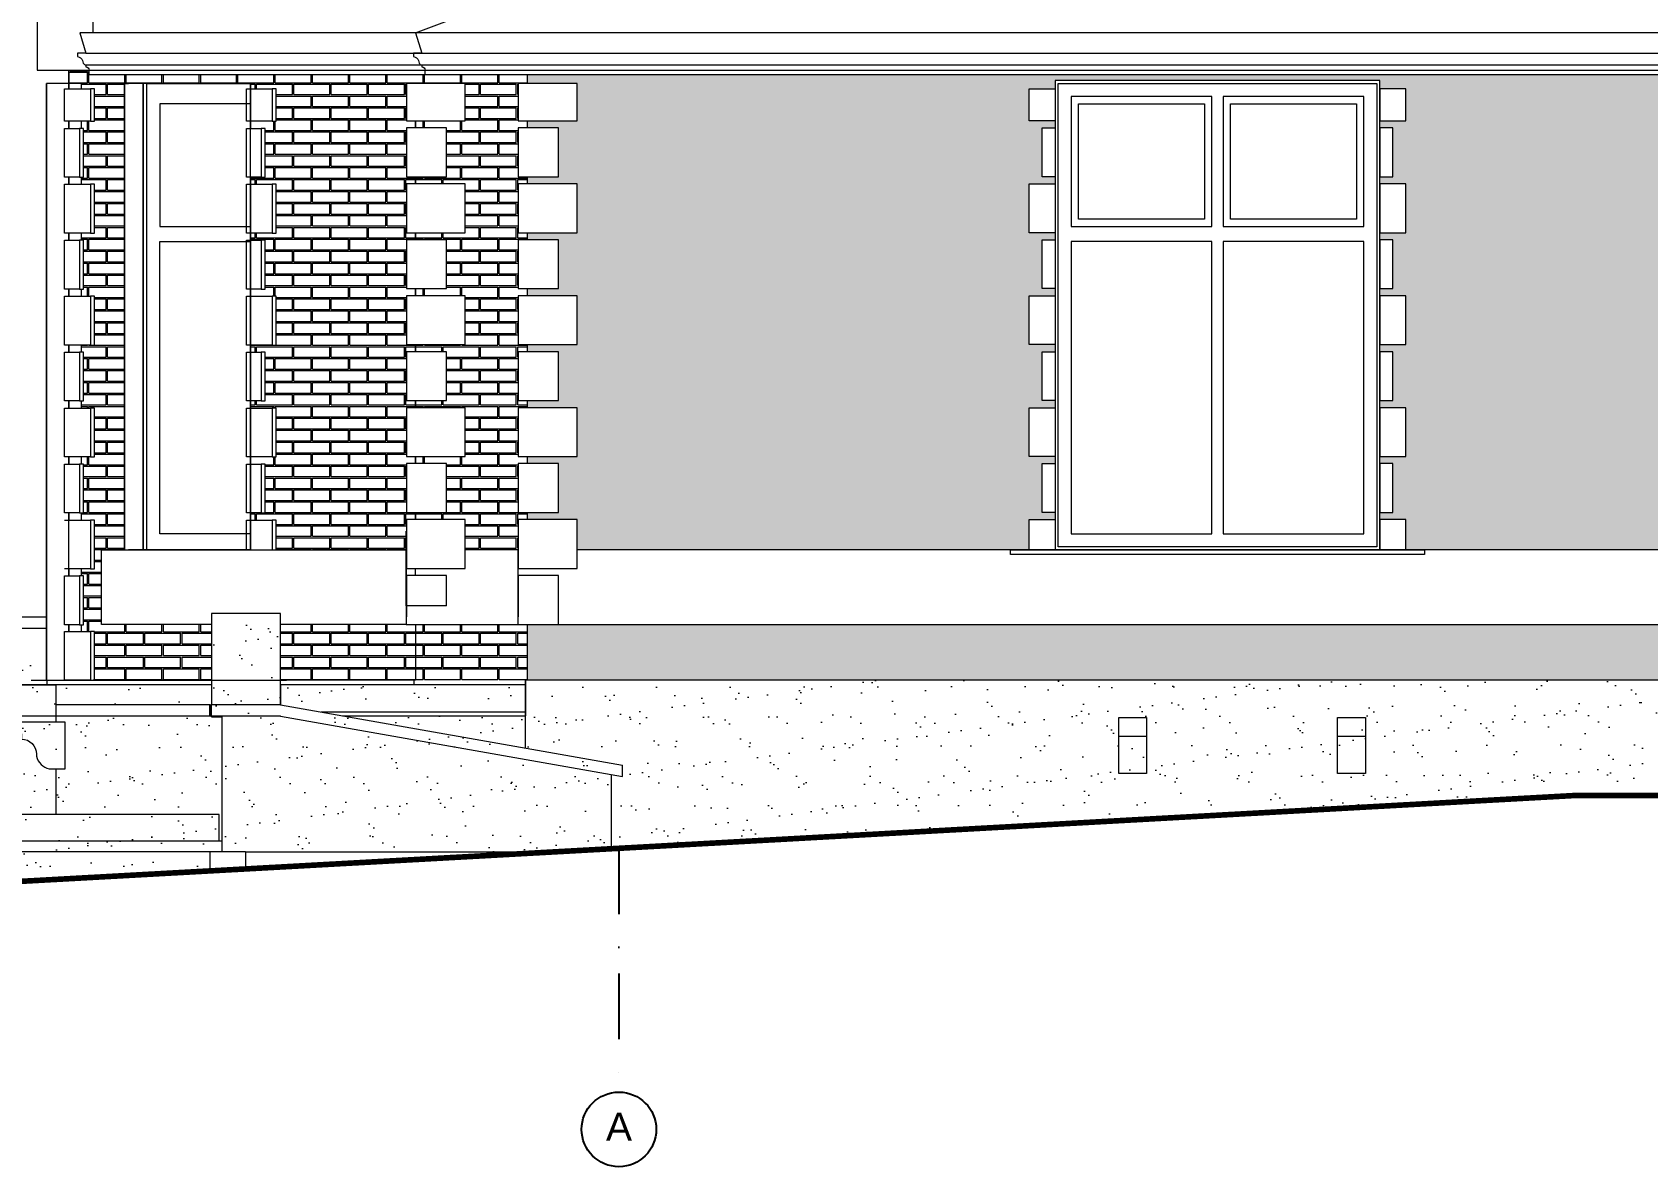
# Model space of a CAD drawing. Header units: millimetres. Extents: x 1177761 to 1329492, y 746793 to 827002.
# Drawn here: x 1278244 to 1286906, y 809120 to 815202 of the extents above; entities that cross this region are included whole.
import ezdxf

# ---------------------------------------------------------------- set-up
doc = ezdxf.new("R2010")
doc.units = ezdxf.units.MM
doc.linetypes.add('Tengelyvonal', pattern=[670.278, 352.778, -176.389, 0, -141.111])
doc.layers.add('axis', color=40, linetype='Continuous')
doc.layers.add('text', color=7, linetype='Continuous')
doc.layers.add('wall', color=5, linetype='Continuous', lineweight=30)
doc.styles.add('GENERATED_STYLE_1', font='')
doc.styles.get('GENERATED_STYLE_1').set_extended_font_data('Arial Кириллический')
pattern_1 = [(0, (-298353.43, 1431884.34), (100, 64), [192.5, -7.5]), (0, (-298453.43, 1431891.84), (100, 64), [192.5, -7.5]), (90, (-298353.43, 1431884.34), (-100, 64), [-71.5, 56.5]), (90, (-298360.93, 1431884.34), (-100, 64), [-71.5, 56.5])]

msp = doc.modelspace()

# ---------------------------------------------------------------- hatches: boundary and pattern name
at = {"layer": 'wall', "lineweight": 20, "ltscale": 2}
h = msp.add_hatch(dxfattribs=at)
h.set_pattern_fill('AR18', color=251, scale=20, style=0)
h.set_pattern_definition(pattern_1)
h.paths.add_polyline_path([(1278738.1, 814927.8), (1278760.1, 814927.8), (1278865.8, 814927.8), (1279414.6, 814927.8), (1279414.6, 814898.8), (1279529.4, 814898.8), (1279551.1, 814898.8), (1279551.1, 814725.5), (1279529.4, 814725.5), (1279414.6, 814725.5), (1279414.6, 814687.2), (1279470.7, 814687.2), (1279492.4, 814687.2), (1279492.4, 814425.5), (1279470.7, 814425.5), (1279414.6, 814425.5), (1279414.6, 814387.2), (1279529.4, 814387.2), (1279551.1, 814387.2), (1279551.1, 814125.5), (1279529.4, 814125.5), (1279414.6, 814125.5), (1279414.6, 814087.2), (1279470.7, 814087.2), (1279492.4, 814087.2), (1279492.4, 813825.5), (1279470.7, 813825.5), (1279414.6, 813825.5), (1279414.6, 813787.2), (1279529.4, 813787.2), (1279551.1, 813787.2), (1279551.1, 813525.5), (1279529.4, 813525.5), (1279414.6, 813525.5), (1279414.6, 813487.2), (1279470.7, 813487.2), (1279492.4, 813487.2), (1279492.4, 813225.5), (1279470.7, 813225.5), (1279414.6, 813225.5), (1279414.6, 813187.2), (1279529.4, 813187.2), (1279551.1, 813187.2), (1279551.1, 812925.5), (1279529.4, 812925.5), (1279414.6, 812925.5), (1279414.6, 812887.2), (1279470.7, 812887.2), (1279492.4, 812887.2), (1279492.4, 812625.5), (1279470.7, 812625.5), (1279414.6, 812625.5), (1279414.6, 812587.2), (1279529.4, 812587.2), (1279551.1, 812587.2), (1279551.1, 812427.8), (1279583.5, 812427.8), (1280210, 812427.8), (1280249.1, 812427.8), (1280249.1, 812527.8), (1280249.5, 812527.8), (1280249.5, 812589.5), (1280299.1, 812589.5), (1280299.1, 812627.8), (1280249.5, 812627.8), (1280249.5, 812889.5), (1280299.1, 812889.5), (1280299.1, 812927.8), (1280249.5, 812927.8), (1280249.5, 813189.5), (1280299.1, 813189.5), (1280299.1, 813227.8), (1280249.5, 813227.8), (1280249.5, 813489.5), (1280299.1, 813489.5), (1280299.1, 813527.8), (1280249.5, 813527.8), (1280249.5, 813789.5), (1280299.1, 813789.5), (1280299.1, 813827.8), (1280249.5, 813827.8), (1280249.5, 814089.5), (1280299.1, 814089.5), (1280299.1, 814127.8), (1280249.5, 814127.8), (1280249.5, 814389.5), (1280299.1, 814389.5), (1280299.1, 814427.8), (1280249.5, 814427.8), (1280249.5, 814689.5), (1280299.1, 814689.5), (1280299.1, 814727.8), (1280249.5, 814727.8), (1280249.5, 814927.5), (1280564.6, 814927.5), (1280564.6, 814727.8), (1280299.1, 814727.8), (1280299.1, 814689.5), (1280464.6, 814689.5), (1280464.6, 814427.8), (1280299.1, 814427.8), (1280299.1, 814389.5), (1280564.6, 814389.5), (1280564.6, 814127.8), (1280299.1, 814127.8), (1280299.1, 814089.5), (1280464.6, 814089.5), (1280464.6, 813827.8), (1280299.1, 813827.8), (1280299.1, 813789.5), (1280564.6, 813789.5), (1280564.6, 813527.8), (1280299.1, 813527.8), (1280299.1, 813489.5), (1280464.6, 813489.5), (1280464.6, 813227.8), (1280299.1, 813227.8), (1280299.1, 813189.5), (1280564.6, 813189.5), (1280564.6, 812927.8), (1280299.1, 812927.8), (1280299.1, 812889.5), (1280464.6, 812889.5), (1280464.6, 812627.8), (1280299.1, 812627.8), (1280299.1, 812589.5), (1280564.6, 812589.5), (1280564.6, 812427.8), (1280849.4, 812427.8), (1280849.4, 812589.5), (1280899, 812589.5), (1280899, 812627.8), (1280849.4, 812627.8), (1280849.4, 812889.5), (1280899, 812889.5), (1280899, 812927.8), (1280849.4, 812927.8), (1280849.4, 813189.5), (1280899, 813189.5), (1280899, 813227.8), (1280849.4, 813227.8), (1280849.4, 813489.5), (1280899, 813489.5), (1280899, 813527.8), (1280849.4, 813527.8), (1280849.4, 813789.5), (1280899, 813789.5), (1280899, 813827.8), (1280849.4, 813827.8), (1280849.4, 814089.5), (1280899, 814089.5), (1280899, 814127.8), (1280849.4, 814127.8), (1280849.4, 814389.5), (1280899, 814389.5), (1280899, 814427.8), (1280849.4, 814427.8), (1280849.4, 814689.5), (1280899, 814689.5), (1280899, 814727.8), (1280849.4, 814727.8), (1280849.4, 814927.5), (1280899, 814927.5), (1280899, 814940.8), (1280899.1, 814940.8), (1280899.1, 814974.9), (1280349.6, 814974.9), (1278548.3, 814974.9), (1278548.3, 814999.8), (1278440.4, 814999.8), (1278440.4, 814927.8), (1278445.3, 814927.8), (1278506.9, 814927.8), (1278508.3, 814927.8), (1278508.3, 814898.8), (1278555.2, 814898.8), (1278576.9, 814898.8), (1278576.9, 814725.5), (1278555.2, 814725.5), (1278508.3, 814725.5), (1278508.3, 814687.2), (1278518.1, 814687.2), (1278518.1, 814425.5), (1278508.3, 814425.5), (1278508.3, 814387.2), (1278555.2, 814387.2), (1278576.9, 814387.2), (1278576.9, 814125.5), (1278555.2, 814125.5), (1278508.3, 814125.5), (1278508.3, 814087.2), (1278518.1, 814087.2), (1278518.1, 813825.5), (1278508.3, 813825.5), (1278508.3, 813787.2), (1278555.2, 813787.2), (1278576.9, 813787.2), (1278576.9, 813525.5), (1278555.2, 813525.5), (1278508.3, 813525.5), (1278508.3, 813487.2), (1278518.1, 813487.2), (1278518.1, 813225.5), (1278508.3, 813225.5), (1278508.3, 813187.2), (1278555.2, 813187.2), (1278576.9, 813187.2), (1278576.9, 812925.5), (1278555.2, 812925.5), (1278508.3, 812925.5), (1278508.3, 812887.2), (1278518.1, 812887.2), (1278518.1, 812625.5), (1278508.3, 812625.5), (1278508.3, 812587.2), (1278555.2, 812587.2), (1278576.9, 812587.2), (1278576.9, 812325.5), (1278555.2, 812325.5), (1278508.3, 812325.5), (1278508.3, 812287.2), (1278518.1, 812287.2), (1278518.1, 812025.5), (1278508.3, 812025.5), (1278508.3, 811989.5), (1278555.2, 811989.5), (1278576.9, 811989.5), (1278576.9, 811727.8), (1279203.9, 811727.8), (1279203.9, 812027.8), (1279080.8, 812027.8), (1278965.5, 812027.8), (1278857.8, 812027.8), (1278758, 812027.8), (1278666.6, 812027.8), (1278615.3, 812027.8), (1278615.3, 812427.8), (1278738.1, 812427.8)])
h.paths.add_polyline_path([(1280299.1, 812027.8), (1280249.1, 812027.8), (1280210, 812027.8), (1279573.9, 812027.8), (1279573.9, 812024.7), (1279573.9, 811727.8), (1280299.1, 811727.8)], flags=17)
h.paths.add_polyline_path([(1280899.1, 812027.8), (1280849.1, 812027.8), (1280848.9, 812027.8), (1280299.1, 812027.8), (1280299.1, 811727.8), (1280899.1, 811727.8)], flags=17)
h = msp.add_hatch(dxfattribs=at)
h.set_pattern_fill('AR18', color=251, scale=20, style=0)
h.set_pattern_definition(pattern_1)
h.paths.add_polyline_path([(1292469.6, 814898.8), (1292609.5, 814898.8), (1292609.5, 814927.8), (1294309.5, 814927.8), (1294309.5, 814898.8), (1294449.4, 814898.8), (1294449.4, 814727.8), (1294309.5, 814727.8), (1294309.5, 814689.5), (1294379, 814689.5), (1294379, 814427.8), (1294309.5, 814427.8), (1294309.5, 814389.5), (1294449.4, 814389.5), (1294449.4, 814127.8), (1294309.5, 814127.8), (1294309.5, 814089.5), (1294379, 814089.5), (1294379, 813827.8), (1294309.5, 813827.8), (1294309.5, 813789.5), (1294449.4, 813789.5), (1294449.4, 813527.8), (1294309.5, 813527.8), (1294309.5, 813489.5), (1294379, 813489.5), (1294379, 813227.8), (1294309.5, 813227.8), (1294309.5, 813189.5), (1294449.4, 813189.5), (1294449.4, 812927.8), (1294309.5, 812927.8), (1294309.5, 812889.5), (1294379, 812889.5), (1294379, 812627.8), (1294309.5, 812627.8), (1294309.5, 812589.5), (1294449.4, 812589.5), (1294449.4, 812427.8), (1296614.3, 812427.8), (1296614.3, 812589.5), (1296879.8, 812589.5), (1296879.8, 812627.8), (1296714.3, 812627.8), (1296714.3, 812889.5), (1296879.8, 812889.5), (1296879.8, 812927.8), (1296614.3, 812927.8), (1296614.3, 813189.5), (1296879.8, 813189.5), (1296879.8, 813227.8), (1296714.3, 813227.8), (1296714.3, 813489.5), (1296879.8, 813489.5), (1296879.8, 813527.8), (1296614.3, 813527.8), (1296614.3, 813789.5), (1296879.8, 813789.5), (1296879.8, 813827.8), (1296714.3, 813827.8), (1296714.3, 814089.5), (1296879.8, 814089.5), (1296879.8, 814127.8), (1296614.3, 814127.8), (1296614.3, 814389.5), (1296879.8, 814389.5), (1296879.8, 814427.8), (1296714.3, 814427.8), (1296714.3, 814689.5), (1296879.8, 814689.5), (1296879.8, 814727.8), (1296614.3, 814727.8), (1296614.3, 814927.5), (1296879.8, 814927.5), (1296879.8, 814974.9), (1280899.1, 814974.9), (1280899.1, 814927.5), (1281164.6, 814927.5), (1281164.6, 814727.8), (1280899.1, 814727.8), (1280899.1, 814689.5), (1281064.6, 814689.5), (1281064.6, 814427.8), (1280899.1, 814427.8), (1280899.1, 814389.5), (1281164.6, 814389.5), (1281164.6, 814127.8), (1280899.1, 814127.8), (1280899.1, 814089.5), (1281064.6, 814089.5), (1281064.6, 813827.8), (1280899.1, 813827.8), (1280899.1, 813789.5), (1281164.6, 813789.5), (1281164.6, 813527.8), (1280899.1, 813527.8), (1280899.1, 813489.5), (1281064.6, 813489.5), (1281064.6, 813227.8), (1280899.1, 813227.8), (1280899.1, 813189.5), (1281164.6, 813189.5), (1281164.6, 812927.8), (1280899.1, 812927.8), (1280899.1, 812889.5), (1281064.6, 812889.5), (1281064.6, 812627.8), (1280899.1, 812627.8), (1280899.1, 812589.5), (1281164.6, 812589.5), (1281164.6, 812427.8), (1283589.3, 812427.8), (1283589.3, 812589.5), (1283729.2, 812589.5), (1283729.2, 812627.8), (1283659.7, 812627.8), (1283659.7, 812889.5), (1283729.2, 812889.5), (1283729.2, 812927.8), (1283589.3, 812927.8), (1283589.3, 813189.5), (1283729.2, 813189.5), (1283729.2, 813227.8), (1283659.7, 813227.8), (1283659.7, 813489.5), (1283729.2, 813489.5), (1283729.2, 813527.8), (1283589.3, 813527.8), (1283589.3, 813789.5), (1283729.2, 813789.5), (1283729.2, 813827.8), (1283659.7, 813827.8), (1283659.7, 814089.5), (1283729.2, 814089.5), (1283729.2, 814127.8), (1283589.3, 814127.8), (1283589.3, 814389.5), (1283729.2, 814389.5), (1283729.2, 814427.8), (1283659.7, 814427.8), (1283659.7, 814689.5), (1283729.2, 814689.5), (1283729.2, 814727.8), (1283589.3, 814727.8), (1283589.3, 814898.8), (1283729.2, 814898.8), (1283729.2, 814943), (1285469.2, 814943), (1285469.2, 814898.8), (1285609.1, 814898.8), (1285609.1, 814727.8), (1285469.2, 814727.8), (1285469.2, 814689.5), (1285538.7, 814689.5), (1285538.7, 814427.8), (1285469.2, 814427.8), (1285469.2, 814389.5), (1285609.1, 814389.5), (1285609.1, 814127.8), (1285469.2, 814127.8), (1285469.2, 814089.5), (1285538.7, 814089.5), (1285538.7, 813827.8), (1285469.2, 813827.8), (1285469.2, 813789.5), (1285609.1, 813789.5), (1285609.1, 813527.8), (1285469.2, 813527.8), (1285469.2, 813489.5), (1285538.7, 813489.5), (1285538.7, 813227.8), (1285469.2, 813227.8), (1285469.2, 813189.5), (1285609.1, 813189.5), (1285609.1, 812927.8), (1285469.2, 812927.8), (1285469.2, 812889.5), (1285538.7, 812889.5), (1285538.7, 812627.8), (1285469.2, 812627.8), (1285469.2, 812589.5), (1285609.1, 812589.5), (1285609.1, 812427.8), (1285708.9, 812427.8), (1288444.5, 812427.8), (1288444.5, 812589.5), (1288584.4, 812589.5), (1288584.4, 812627.8), (1288514.9, 812627.8), (1288514.9, 812889.5), (1288584.4, 812889.5), (1288584.4, 812927.8), (1288444.5, 812927.8), (1288444.5, 813189.5), (1288584.4, 813189.5), (1288584.4, 813227.8), (1288514.9, 813227.8), (1288514.9, 813489.5), (1288584.4, 813489.5), (1288584.4, 813527.8), (1288444.5, 813527.8), (1288444.5, 813789.5), (1288584.4, 813789.5), (1288584.4, 813827.8), (1288514.9, 813827.8), (1288514.9, 814089.5), (1288584.4, 814089.5), (1288584.4, 814127.8), (1288444.5, 814127.8), (1288444.5, 814389.5), (1288584.4, 814389.5), (1288584.4, 814427.8), (1288514.9, 814427.8), (1288514.9, 814689.5), (1288584.4, 814689.5), (1288584.4, 814727.8), (1288444.5, 814727.8), (1288444.5, 814898.8), (1288584.4, 814898.8), (1288584.4, 814927.8), (1289481.7, 814927.8), (1289481.7, 814898.8), (1289621.6, 814898.8), (1289621.6, 814727.8), (1289481.7, 814727.8), (1289481.7, 814689.5), (1289551.2, 814689.5), (1289551.2, 814427.8), (1289481.7, 814427.8), (1289481.7, 814389.5), (1289621.6, 814389.5), (1289621.6, 814127.8), (1289481.7, 814127.8), (1289481.7, 814089.5), (1289551.2, 814089.5), (1289551.2, 813827.8), (1289481.7, 813827.8), (1289481.7, 813789.5), (1289621.6, 813789.5), (1289621.6, 813527.8), (1289481.7, 813527.8), (1289481.7, 813489.5), (1289551.2, 813489.5), (1289551.2, 813227.8), (1289481.7, 813227.8), (1289481.7, 813189.5), (1289621.6, 813189.5), (1289621.6, 812927.8), (1289481.7, 812927.8), (1289481.7, 812889.5), (1289551.2, 812889.5), (1289551.2, 812627.8), (1289481.7, 812627.8), (1289481.7, 812589.5), (1289621.6, 812589.5), (1289621.6, 812427.8), (1292469.6, 812427.8), (1292469.6, 812589.5), (1292609.5, 812589.5), (1292609.5, 812627.8), (1292540, 812627.8), (1292540, 812889.5), (1292609.5, 812889.5), (1292609.5, 812927.8), (1292469.6, 812927.8), (1292469.6, 813189.5), (1292609.5, 813189.5), (1292609.5, 813227.8), (1292540, 813227.8), (1292540, 813489.5), (1292609.5, 813489.5), (1292609.5, 813527.8), (1292469.6, 813527.8), (1292469.6, 813789.5), (1292609.5, 813789.5), (1292609.5, 813827.8), (1292540, 813827.8), (1292540, 814089.5), (1292609.5, 814089.5), (1292609.5, 814127.8), (1292469.6, 814127.8), (1292469.6, 814389.5), (1292609.5, 814389.5), (1292609.5, 814427.8), (1292540, 814427.8), (1292540, 814689.5), (1292609.5, 814689.5), (1292609.5, 814727.8), (1292469.6, 814727.8)])
h.paths.add_polyline_path([(1297535.7, 814689.5), (1297599.5, 814689.5), (1297599.5, 814727.8), (1297435.7, 814727.8), (1297435.7, 814898.8), (1297599.5, 814898.8), (1297599.5, 815002.8), (1297571.8, 815002.8, 0.02001), (1297570.1, 814999.8), (1297570.1, 814974.9), (1296879.8, 814974.9), (1296879.8, 814952.8), (1297200.6, 814952.8), (1297285.5, 814952.8), (1297285.5, 814940.8), (1297285.7, 814940.8), (1297285.7, 812427.8), (1297435.7, 812427.8), (1297435.7, 812589.5), (1297599.5, 812589.5), (1297599.5, 812627.8), (1297535.7, 812627.8), (1297535.7, 812889.5), (1297599.5, 812889.5), (1297599.5, 812927.8), (1297435.7, 812927.8), (1297435.7, 813189.5), (1297599.5, 813189.5), (1297599.5, 813227.8), (1297535.7, 813227.8), (1297535.7, 813489.5), (1297599.5, 813489.5), (1297599.5, 813527.8), (1297435.7, 813527.8), (1297435.7, 813789.5), (1297599.5, 813789.5), (1297599.5, 813827.8), (1297535.7, 813827.8), (1297535.7, 814089.5), (1297599.5, 814089.5), (1297599.5, 814127.8), (1297435.7, 814127.8), (1297435.7, 814389.5), (1297599.5, 814389.5), (1297599.5, 814427.8), (1297535.7, 814427.8)])
at = {"layer": 'wall', "lineweight": 20, "ltscale": 50}
h = msp.add_hatch(dxfattribs=at)
h.set_pattern_fill('AR-SAND', color=250, scale=5, style=0)
h.paths.add_polyline_path([(1279196.4, 810807.8), (1275040.5, 810807.8), (1275040.5, 810476.2), (1279196.4, 810705.8)])
h.paths.add_polyline_path([(1279246.4, 811008.8), (1276270.6, 811008.8), (1275040.5, 811008.7), (1275040.5, 810872.6), (1275040.5, 810867.8), (1279246.4, 810867.8)])
h.paths.add_polyline_path([(1279261.4, 810867.8), (1275040.5, 810867.8), (1275040.5, 810807.8), (1279196.4, 810807.8), (1279261.4, 810807.8)])
edge = h.paths.add_edge_path()
edge.add_line((1278186.1, 811412.8), (1278186.1, 811440.8))
edge.add_line((1278186.1, 811440.8), (1278182.1, 811444.7))
edge.add_line((1278182.1, 811444.7), (1278182.1, 811457.9))
edge.add_line((1278182.1, 811457.9), (1278170.4, 811469.6))
edge.add_line((1278170.4, 811469.6), (1278170.4, 811502.8))
edge.add_line((1278170.4, 811502.8), (1278093.5, 811502.8))
edge.add_line((1278093.5, 811502.8), (1278092.9, 811537.8))
edge.add_line((1278092.9, 811537.8), (1276163.7, 811537.8))
edge.add_line((1276163.7, 811537.8), (1275040.5, 811403.9))
edge.add_line((1275040.5, 811403.9), (1275040.5, 811008.7))
edge.add_line((1275040.5, 811008.7), (1276270.6, 811008.8))
edge.add_line((1276270.6, 811008.8), (1278370.4, 811008.8))
edge.add_line((1278370.4, 811008.8), (1278370.4, 811252.8))
edge.add_line((1278370.4, 811252.8), (1278333.8, 811252.8))
edge.add_arc((1278355.3, 811341.7), 91.4, 193.56615, 256.43385, ccw=False)
edge.add_line((1278266.4, 811320.3), (1278266.4, 811332.5))
edge.add_arc((1278184.4, 811330.8), 82, 1.19571, 88.80429)
edge = h.paths.add_edge_path()
edge.add_line((1276160.2, 811597.8), (1278080, 811597.8))
edge.add_arc((1277970, 811542.4), 123.2, 26.70744, 52.24019)
edge.add_arc((1278009.6, 811595.7), 56.9, 50.96761, 78.92156)
edge.add_line((1278020.5, 811651.5), (1278020.5, 811677.8))
edge.add_line((1278020.5, 811677.8), (1278005.6, 811677.8))
edge.add_line((1278005.6, 811677.8), (1278005.6, 811704.8))
edge.add_line((1278005.6, 811704.8), (1277575.1, 811704.8))
edge.add_line((1277575.1, 811704.8), (1277548.1, 811677.8))
edge.add_line((1277548.1, 811677.8), (1277498.1, 811727.8))
edge.add_line((1277498.1, 811727.8), (1275040.5, 811727.8))
edge.add_line((1275040.5, 811727.8), (1275040.5, 811572.6))
edge.add_line((1275040.5, 811572.6), (1275040.5, 811572.5))
edge.add_line((1275040.5, 811572.5), (1275040.5, 811464.3))
edge.add_line((1275040.5, 811464.3), (1276160.2, 811597.8))
h.paths.add_polyline_path([(1278320.4, 812007.8), (1276160.4, 812007.8), (1276160.4, 812006.5), (1276109, 812000.4), (1276066.2, 811995.3), (1276009.4, 811988.5), (1275780.4, 811961.2), (1275551.9, 811934), (1275324.1, 811906.8), (1275097.7, 811879.8), (1275040.5, 811873), (1275040.5, 811727.8), (1278320.4, 811727.8)])
h.paths.add_polyline_path([(1279261.4, 811531.6), (1279203.9, 811531.6), (1279203.9, 811537.8), (1279196.4, 811537.8), (1278370.4, 811537.8), (1278370.4, 811502.8), (1278420.4, 811502.8), (1278420.4, 811252.8), (1278370.4, 811252.8), (1278370.4, 811008.8), (1279246.4, 811008.8), (1279246.4, 810867.8), (1279261.4, 810867.8)])
edge = h.paths.add_edge_path()
edge.add_line((1278266.4, 811329.1), (1278266.4, 811320.3))
edge.add_arc((1278355.3, 811341.7), 91.4, 193.56615, 256.43385)
edge.add_line((1278333.8, 811252.8), (1278420.4, 811252.8))
edge.add_line((1278420.4, 811252.8), (1278420.4, 811502.8))
edge.add_line((1278420.4, 811502.8), (1278170.4, 811502.8))
edge.add_line((1278170.4, 811502.8), (1278170.4, 811469.6))
edge.add_line((1278170.4, 811469.6), (1278182.1, 811457.9))
edge.add_line((1278182.1, 811457.9), (1278182.1, 811444.7))
edge.add_line((1278182.1, 811444.7), (1278186.1, 811440.8))
edge.add_line((1278186.1, 811440.8), (1278186.1, 811412.8))
edge.add_arc((1278184.4, 811330.8), 82, -1.19571, 88.80429, ccw=False)
edge = h.paths.add_edge_path()
edge.add_line((1278370.4, 811702.8), (1278005.6, 811702.8))
edge.add_line((1278005.6, 811702.8), (1278005.6, 811677.8))
edge.add_line((1278005.6, 811677.8), (1278020.5, 811677.8))
edge.add_line((1278020.5, 811677.8), (1278020.5, 811651.5))
edge.add_arc((1278009.6, 811595.7), 56.9, 50.96761, 78.92156, ccw=False)
edge.add_arc((1277970, 811542.4), 123.2, 5.36877, 52.24019, ccw=False)
edge.add_line((1278092.6, 811554), (1278092.9, 811537.8))
edge.add_line((1278092.9, 811537.8), (1278370.4, 811537.8))
edge.add_line((1278370.4, 811537.8), (1278370.4, 811702.8))
h.paths.add_polyline_path([(1279203.9, 811704.8), (1278370.4, 811704.8), (1278370.4, 811597.8), (1279196.4, 811597.8), (1279198.3, 811597.8), (1279198.3, 811554.8), (1279203.9, 811554.8), (1279203.9, 811597.8)])
h.paths.add_polyline_path([(1279573.9, 811727.8), (1279203.9, 811727.8), (1279203.9, 811597.8), (1279573.9, 811597.8)])
h.paths.add_polyline_path([(1279573.9, 812024.7), (1279573.9, 812086.1), (1279203.9, 812086.1), (1279203.9, 811727.8), (1279573.9, 811727.8)])
h.paths.add_polyline_path([(1279573.9, 811535.8), (1279573.9, 811537.8), (1279261.4, 811537.8), (1279261.4, 810867.8), (1279261.4, 810807.8), (1279386.4, 810807.8), (1281043.6, 810807.8), (1281348.9, 810824.7), (1281348.9, 811222.9)])
h.paths.add_polyline_path([(1279573.9, 811596.5), (1279573.9, 811597.8), (1279203.9, 811597.8), (1279203.9, 811537.8), (1279573.9, 811537.8), (1279573.9, 811535.8), (1281389.2, 811215.8), (1281389.2, 811276.4)])
h.paths.add_polyline_path([(1280889.1, 811704.8), (1279576.4, 811704.8), (1279576.4, 811596.1), (1279793.4, 811557.8), (1280889.1, 811557.8)])
h.paths.add_polyline_path([(1281389.2, 811727.8), (1280889.1, 811727.8), (1280889.1, 811364.6), (1281389.2, 811276.4)])
h.paths.add_polyline_path([(1280889.1, 811537.8), (1279906.8, 811537.8), (1280889.1, 811364.6)], flags=17)
h.paths.add_polyline_path([(1276778.9, 811537.8), (1277429.7, 811537.8), (1277429.7, 811531.4), (1276778.9, 811531.4)], flags=16)
h.paths.add_polyline_path([(1276746.5, 811917.6), (1277394.6, 811917.6)], flags=16)
at = {"layer": 'wall', "lineweight": 20, "ltscale": 2}
h = msp.add_hatch(dxfattribs=at)
h.set_pattern_fill('AR18', color=251, scale=20, style=0)
h.set_pattern_definition(pattern_1)
h.paths.add_polyline_path([(1287504.6, 812027.8), (1285469.2, 812027.8), (1285469.2, 811727.8), (1287504.6, 811727.8)])
h.paths.add_polyline_path([(1288444.5, 811989.5), (1288584.4, 811989.5), (1288584.4, 812027.8), (1288514.9, 812027.8), (1288448.4, 812027.8), (1287874.6, 812027.8), (1287874.6, 811727.8), (1288444.5, 811727.8)])
h.paths.add_polyline_path([(1285469.2, 812027.8), (1284539.2, 812027.8), (1284539.2, 811727.8), (1285469.2, 811727.8)])
h.paths.add_polyline_path([(1284539.2, 812027.8), (1283769.2, 812027.8), (1283769.2, 811727.8), (1284539.2, 811727.8)])
h.paths.add_polyline_path([(1283769.2, 812027.8), (1281389.2, 812027.8), (1281389.2, 811727.8), (1283769.2, 811727.8)])
h.paths.add_polyline_path([(1281389.2, 812027.8), (1280899.1, 812027.8), (1280899.1, 811727.8), (1281389.2, 811727.8)])
at = {"layer": 'wall', "lineweight": 20, "ltscale": 50}
h = msp.add_hatch(dxfattribs=at)
h.set_pattern_fill('AR-SAND', color=250, scale=5, style=0)
h.paths.add_polyline_path([(1287499.1, 811727.8), (1285469.2, 811727.8), (1285469.2, 811052.3), (1286506.6, 811109.6), (1287499.1, 811109.6)])
h.paths.add_polyline_path([(1285392.6, 811427.8), (1285242.6, 811427.8), (1285242.6, 811227.8), (1285392.6, 811227.8)], flags=0)
h.paths.add_polyline_path([(1285392.6, 811527.8), (1285242.6, 811527.8), (1285242.6, 811427.8), (1285392.6, 811427.8)], flags=0)
h.paths.add_polyline_path([(1285469.2, 811727.8), (1284539.2, 811727.8), (1284539.2, 811001), (1285469.2, 811052.3)])
h.paths.add_polyline_path([(1285242.6, 811527.8), (1285392.6, 811527.8), (1285392.6, 811227.8), (1285242.6, 811227.8)], flags=16)
h.paths.add_polyline_path([(1284539.2, 811727.8), (1283769.2, 811727.8), (1283769.2, 810958.4), (1284539.2, 811001)])
h.paths.add_polyline_path([(1284219.1, 811227.8), (1284069.1, 811227.8), (1284069.1, 811527.8), (1284219.1, 811527.8)], flags=16)
h.paths.add_polyline_path([(1284219.1, 811427.8), (1284069.1, 811427.8), (1284069.1, 811227.8), (1284219.1, 811227.8)], flags=16)
h.paths.add_polyline_path([(1284219.1, 811527.8), (1284069.1, 811527.8), (1284069.1, 811427.8), (1284219.1, 811427.8)], flags=16)
h.paths.add_polyline_path([(1283769.2, 811727.8), (1281389.2, 811727.8), (1281389.2, 811276.4), (1281408.9, 811273), (1281408.9, 811212.3), (1281389.2, 811215.8), (1281389.2, 810826.9), (1283769.2, 810958.4)])

# ---------------------------------------------------------------- linework, layer by layer
at = {"layer": 'axis', "linetype": 'Tengelyvonal'}
msp.add_line((1281389.2, 810826.9), (1281389.2, 809519.9), dxfattribs=at)
at = {"layer": 'axis', "color": 3, "linetype": 'Continuous'}
msp.add_circle((1281389.2, 809319.9), 200, dxfattribs=at)
at = {"layer": 'wall', "color": 250, "lineweight": 20, "ltscale": 50}
for p, q in [((1297586.2, 815025.8), (1278530.8, 815025.8)), ((1278531, 815089.8), (1297597.6, 815090)), ((1297586.2, 815025.8), (1280332.2, 815025.8)), ((1280332.3, 815089.8), (1297597.6, 815090))]:
    msp.add_line(p, q, dxfattribs=at)
at = {"layer": 'wall', "color": 250, "lineweight": 20, "ltscale": 20}
for p, q in [((1278440.4, 814999.8), (1278440.4, 814898.8)), ((1278440.4, 814898.8), (1278440.4, 814999.8)), ((1278508.3, 814898.8), (1278508.3, 814927.8))]:
    msp.add_line(p, q, dxfattribs=at)
at = {"layer": 'wall', "color": 250, "lineweight": 20}
for p, q in [((1280899, 814927.5), (1280899, 814940.8)), ((1280899.1, 814927.5), (1280899.1, 814974.9)), ((1278333, 814927.8), (1278320.4, 814927.8)), ((1278320.4, 814927.8), (1278320.4, 811727.8)), ((1278333, 814927.8), (1278320.4, 814927.8)), ((1278320.4, 811727.8), (1278320.4, 814927.8)), ((1278358.1, 814927.8), (1278333, 814927.8)), ((1278358.1, 814927.8), (1278333, 814927.8)), ((1278395.6, 814927.8), (1278358.1, 814927.8)), ((1278395.6, 814927.8), (1278358.1, 814927.8)), ((1278445.3, 814927.8), (1278395.6, 814927.8)), ((1278445.3, 814927.8), (1278395.6, 814927.8)), ((1278506.9, 814927.8), (1278445.3, 814927.8)), ((1278508.3, 814927.8), (1278506.9, 814927.8)), ((1278738.1, 814927.8), (1278738.1, 812427.8)), ((1278760.1, 814927.8), (1278738.1, 814927.8)), ((1278738.1, 814927.8), (1278760.1, 814927.8)), ((1278738.1, 812427.8), (1278738.1, 814927.8)), ((1278865.8, 814927.8), (1278760.1, 814927.8)), ((1278865.8, 814927.8), (1278760.1, 814927.8)), ((1278837.8, 812427.8), (1278837.8, 814927.8)), ((1278981.3, 814927.8), (1278865.8, 814927.8)), ((1278981.3, 814927.8), (1278865.8, 814927.8)), ((1279239.3, 814927.8), (1278867.4, 814927.8)), ((1278867.4, 814927.8), (1278981.3, 814927.8)), ((1279106, 814927.8), (1278981.3, 814927.8)), ((1279239.3, 814927.8), (1279106, 814927.8)), ((1279380.5, 814927.8), (1279239.3, 814927.8)), ((1279380.5, 814927.8), (1279239.3, 814927.8)), ((1279414.6, 814927.8), (1279380.5, 814927.8)), ((1279414.6, 812427.8), (1279414.6, 814927.8)), ((1278440.4, 814725.5), (1278440.4, 814687.2)), ((1278440.4, 814725.5), (1278440.4, 814687.2)), ((1278440.4, 814725.5), (1278440.4, 814687.2)), ((1278440.4, 814687.2), (1278440.4, 814725.5)), ((1278508.3, 814687.2), (1278508.3, 814725.5)), ((1279414.6, 814725.5), (1279414.6, 814687.2)), ((1279414.6, 814725.5), (1279414.6, 814687.2)), ((1280299.1, 814689.5), (1280299.1, 814727.8)), ((1280299.1, 814689.5), (1280299.1, 814727.8)), ((1280299.1, 814727.8), (1280299.1, 814689.5)), ((1280899, 814689.5), (1280899, 814727.8)), ((1280899.1, 814689.5), (1280899.1, 814727.8)), ((1278440.4, 814425.5), (1278440.4, 814387.2)), ((1278440.4, 814425.5), (1278440.4, 814387.2)), ((1278440.4, 814425.5), (1278440.4, 814387.2)), ((1278440.4, 814387.2), (1278440.4, 814425.5)), ((1278508.3, 814387.2), (1278508.3, 814425.5)), ((1279414.6, 814425.5), (1279414.6, 814387.2)), ((1279414.6, 814425.5), (1279414.6, 814387.2)), ((1280299.1, 814389.5), (1280299.1, 814427.8)), ((1280299.1, 814389.5), (1280299.1, 814427.8)), ((1280299.1, 814427.8), (1280299.1, 814389.5)), ((1280899, 814389.5), (1280899, 814427.8)), ((1280899.1, 814389.5), (1280899.1, 814427.8)), ((1278440.4, 814125.5), (1278440.4, 814087.2)), ((1278440.4, 814125.5), (1278440.4, 814087.2)), ((1278440.4, 814125.5), (1278440.4, 814087.2)), ((1278440.4, 814087.2), (1278440.4, 814125.5)), ((1278508.3, 814087.2), (1278508.3, 814125.5)), ((1279414.6, 814125.5), (1279414.6, 814087.2)), ((1279414.6, 814125.5), (1279414.6, 814087.2)), ((1280299.1, 814089.5), (1280299.1, 814127.8)), ((1280299.1, 814089.5), (1280299.1, 814127.8)), ((1280299.1, 814127.8), (1280299.1, 814089.5)), ((1280899, 814089.5), (1280899, 814127.8)), ((1280899.1, 814089.5), (1280899.1, 814127.8)), ((1278440.4, 813825.5), (1278440.4, 813787.2)), ((1278440.4, 813825.5), (1278440.4, 813787.2)), ((1278440.4, 813825.5), (1278440.4, 813787.2)), ((1278440.4, 813787.2), (1278440.4, 813825.5)), ((1278508.3, 813787.2), (1278508.3, 813825.5)), ((1279414.6, 813825.5), (1279414.6, 813787.2)), ((1279414.6, 813825.5), (1279414.6, 813787.2)), ((1280299.1, 813789.5), (1280299.1, 813827.8)), ((1280299.1, 813789.5), (1280299.1, 813827.8)), ((1280299.1, 813827.8), (1280299.1, 813789.5)), ((1280899, 813789.5), (1280899, 813827.8)), ((1280899.1, 813789.5), (1280899.1, 813827.8)), ((1278440.4, 813525.5), (1278440.4, 813487.2)), ((1278440.4, 813525.5), (1278440.4, 813487.2)), ((1278440.4, 813525.5), (1278440.4, 813487.2)), ((1278440.4, 813487.2), (1278440.4, 813525.5)), ((1278508.3, 813487.2), (1278508.3, 813525.5)), ((1279414.6, 813525.5), (1279414.6, 813487.2)), ((1279414.6, 813525.5), (1279414.6, 813487.2)), ((1280299.1, 813489.5), (1280299.1, 813527.8)), ((1280299.1, 813489.5), (1280299.1, 813527.8)), ((1280299.1, 813527.8), (1280299.1, 813489.5)), ((1280899, 813489.5), (1280899, 813527.8)), ((1280899.1, 813489.5), (1280899.1, 813527.8)), ((1278440.4, 813225.5), (1278440.4, 813187.2)), ((1278440.4, 813225.5), (1278440.4, 813187.2)), ((1278440.4, 813225.5), (1278440.4, 813187.2)), ((1278440.4, 813187.2), (1278440.4, 813225.5)), ((1278508.3, 813187.2), (1278508.3, 813225.5)), ((1279414.6, 813225.5), (1279414.6, 813187.2)), ((1279414.6, 813225.5), (1279414.6, 813187.2)), ((1280299.1, 813189.5), (1280299.1, 813227.8)), ((1280299.1, 813189.5), (1280299.1, 813227.8)), ((1280299.1, 813227.8), (1280299.1, 813189.5)), ((1280899, 813189.5), (1280899, 813227.8)), ((1280899.1, 813189.5), (1280899.1, 813227.8)), ((1278440.4, 812925.5), (1278440.4, 812887.2)), ((1278440.4, 812925.5), (1278440.4, 812887.2)), ((1278440.4, 812925.5), (1278440.4, 812887.2)), ((1278440.4, 812887.2), (1278440.4, 812925.5)), ((1278508.3, 812887.2), (1278508.3, 812925.5)), ((1279414.6, 812925.5), (1279414.6, 812887.2)), ((1279414.6, 812925.5), (1279414.6, 812887.2)), ((1280299.1, 812889.5), (1280299.1, 812927.8)), ((1280299.1, 812889.5), (1280299.1, 812927.8)), ((1280299.1, 812927.8), (1280299.1, 812889.5)), ((1280899, 812889.5), (1280899, 812927.8)), ((1280899.1, 812889.5), (1280899.1, 812927.8)), ((1278440.4, 812625.5), (1278440.4, 812587.2)), ((1278440.4, 812625.5), (1278440.4, 812587.2)), ((1278440.4, 812625.5), (1278440.4, 812587.2)), ((1278440.4, 812287.2), (1278440.4, 812625.5)), ((1278508.3, 812587.2), (1278508.3, 812625.5)), ((1279414.6, 812625.5), (1279414.6, 812587.2)), ((1279414.6, 812625.5), (1279414.6, 812587.2)), ((1280299.1, 812589.5), (1280299.1, 812627.8)), ((1280299.1, 812589.5), (1280299.1, 812627.8)), ((1280299.1, 812627.8), (1280299.1, 812589.5)), ((1280899, 812589.5), (1280899, 812627.8)), ((1280899.1, 812589.5), (1280899.1, 812627.8)), ((1280249.1, 812127.8), (1280249.1, 812527.8)), ((1280249.1, 812527.8), (1280249.5, 812527.8)), ((1278615.3, 812027.8), (1278615.3, 812427.8)), ((1278615.3, 812427.8), (1278758, 812427.8)), ((1278738.1, 812427.8), (1278760.1, 812427.8)), ((1278758, 812427.8), (1278857.8, 812427.8)), ((1278865.8, 812427.8), (1278760.1, 812427.8)), ((1278965.5, 812427.8), (1278842.2, 812427.8)), ((1278842.2, 812427.8), (1279203, 812427.8)), ((1278857.8, 812427.8), (1278965.5, 812427.8)), ((1278981.3, 812427.8), (1278865.8, 812427.8)), ((1279106, 812427.8), (1278981.3, 812427.8)), ((1279239.3, 812427.8), (1279106, 812427.8)), ((1279203, 812427.8), (1279331.8, 812427.8)), ((1279380.5, 812427.8), (1279239.3, 812427.8)), ((1279331.8, 812427.8), (1279466.5, 812427.8)), ((1279391.4, 812427.8), (1279357.3, 812427.8)), ((1279443.3, 812427.8), (1279583.5, 812427.8)), ((1279583.5, 812427.8), (1280210, 812427.8)), ((1280210, 812427.8), (1280249.1, 812427.8)), ((1280249.1, 812427.8), (1280249.1, 812027.8)), ((1280249.5, 812427.8), (1280249.1, 812427.8)), ((1280849.1, 812427.8), (1280564.6, 812427.8)), ((1280848.9, 812027.8), (1280848.9, 812427.8)), ((1280849, 812427.8), (1280848.9, 812427.8)), ((1280849, 812027.8), (1280849, 812427.8)), ((1280849, 812427.8), (1280849.4, 812427.8)), ((1280849.1, 812027.8), (1280849.1, 812427.8)), ((1280849.4, 812427.8), (1280849.1, 812427.8)), ((1288444.5, 812427.8), (1281164.6, 812427.8)), ((1278440.4, 812325.5), (1278440.4, 812287.2)), ((1278440.4, 812325.5), (1278440.4, 812287.2)), ((1278440.4, 812325.5), (1278440.4, 812287.2)), ((1278508.3, 812287.2), (1278508.3, 812325.5)), ((1280299.1, 812289.5), (1280299.1, 812327.8)), ((1278440.4, 811989.5), (1278440.4, 812025.5)), ((1278440.4, 812025.5), (1278440.4, 811987.2)), ((1278440.4, 812025.5), (1278440.4, 811987.2)), ((1278440.4, 812025.5), (1278440.4, 811989.5)), ((1278508.3, 811989.5), (1278508.3, 812025.5))]:
    msp.add_line(p, q, dxfattribs=at)
at = {"layer": 'wall', "color": 250, "lineweight": 20, "ltscale": 2}
msp.add_line((1278837.8, 814927.8), (1278837.8, 812427.8), dxfattribs=at)
at = {"layer": 'wall', "color": 250, "linetype": 'Continuous', "lineweight": 20}
for p, q in [((1279203.9, 812086.1), (1279203.9, 811597.8)), ((1279573.9, 812086.1), (1279203.9, 812086.1)), ((1279573.9, 812024.7), (1279573.9, 812086.1)), ((1280249.1, 812127.8), (1280249.1, 812027.8)), ((1280464.6, 812127.8), (1280249.1, 812127.8)), ((1276059.1, 812067.4), (1278320.4, 812067.4)), ((1276160.3, 812007.8), (1278320.4, 812007.8)), ((1278440.4, 812027.8), (1278440.4, 811989.5)), ((1278666.6, 812027.8), (1278615.3, 812027.8)), ((1278758, 812027.8), (1278666.6, 812027.8)), ((1278857.8, 812027.8), (1278758, 812027.8)), ((1278965.5, 812027.8), (1278857.8, 812027.8)), ((1279080.8, 812027.8), (1278965.5, 812027.8)), ((1279203, 812027.8), (1279080.8, 812027.8)), ((1279203.9, 812027.8), (1279203, 812027.8)), ((1280210, 812027.8), (1279573.9, 812027.8)), ((1279606.7, 812027.8), (1279573.9, 812027.8)), ((1279573.9, 811597.8), (1279573.9, 812024.7)), ((1280249.1, 812027.8), (1280210, 812027.8)), ((1280249.1, 812027.8), (1280849.1, 812027.8)), ((1280249.1, 812027.8), (1280299.1, 812027.8)), ((1280299.1, 812027.8), (1280299.1, 811727.8)), ((1280849, 812027.8), (1280848.9, 812027.8)), ((1280849.1, 812027.8), (1287504.6, 812027.8)), ((1280899.1, 811727.8), (1280899.1, 812027.8)), ((1276173.5, 811704.8), (1279203.9, 811704.8)), ((1278237.3, 811727.8), (1278311.6, 811727.8)), ((1278274, 811727.8), (1278569.3, 811727.8)), ((1278311.6, 811727.8), (1278324, 811727.8)), ((1278324, 811704.8), (1278324, 811727.8)), ((1278568.9, 811727.8), (1278583.8, 811727.8)), ((1278597.1, 811727.8), (1278569.3, 811727.8)), ((1278583.8, 811727.8), (1278666.6, 811727.8)), ((1278681.4, 811727.8), (1278597.1, 811727.8)), ((1278666.6, 811727.8), (1278758, 811727.8)), ((1278774.2, 811727.8), (1278681.4, 811727.8)), ((1278758, 811727.8), (1278857.8, 811727.8)), ((1278875.4, 811727.8), (1278774.2, 811727.8)), ((1278857.8, 811727.8), (1278965.5, 811727.8)), ((1278984.4, 811727.8), (1278875.4, 811727.8)), ((1278965.5, 811727.8), (1279080.8, 811727.8)), ((1279100.9, 811727.8), (1278984.4, 811727.8)), ((1279080.8, 811727.8), (1279203, 811727.8)), ((1279203.9, 811727.8), (1279100.9, 811727.8)), ((1279203, 811727.8), (1279331.8, 811727.8)), ((1279331.8, 811727.8), (1279466.5, 811727.8)), ((1279466.5, 811727.8), (1279606.7, 811727.8)), ((1279630.8, 811727.8), (1279573.9, 811727.8)), ((1279573.9, 811704.8), (1279576.4, 811704.8)), ((1279576.4, 811596.1), (1279576.4, 811704.8)), ((1279576.4, 811704.8), (1280889.1, 811704.8)), ((1279776.6, 811727.8), (1279630.8, 811727.8)), ((1279926.6, 811727.8), (1279776.6, 811727.8)), ((1280080.1, 811727.8), (1279926.6, 811727.8)), ((1280236.5, 811727.8), (1280080.1, 811727.8)), ((1280289.1, 811727.8), (1280236.5, 811727.8)), ((1280299.1, 811727.8), (1280289.1, 811727.8)), ((1280289.1, 811727.8), (1280289.1, 811704.8)), ((1280889.1, 811727.8), (1280889.1, 811537.8)), ((1287499.1, 811727.8), (1280889.1, 811727.8)), ((1280889.1, 811364.6), (1280889.1, 811727.8)), ((1278370.4, 811597.8), (1279196.4, 811597.8)), ((1279196.4, 811537.8), (1279196.4, 811597.8)), ((1279196.4, 811597.8), (1279198.3, 811597.8)), ((1279198.3, 811537.8), (1279198.3, 811597.8)), ((1279203.9, 811537.8), (1279203.9, 811597.8)), ((1279203.9, 811597.8), (1279573.9, 811597.8)), ((1279573.9, 811596.5), (1279573.9, 811597.8)), ((1279573.9, 811596.5), (1281408.9, 811273)), ((1279793.4, 811557.8), (1280889.1, 811557.8)), ((1276160.4, 811537.8), (1279196.4, 811537.8)), ((1278370.4, 811537.8), (1278370.4, 811502.8)), ((1279196.4, 811537.8), (1279203.9, 811537.8)), ((1279198.3, 811554.8), (1279203.9, 811554.8)), ((1279203.9, 811537.8), (1279573.9, 811537.8)), ((1279203.9, 811531.6), (1279203.9, 811537.8)), ((1279203.9, 811531.6), (1279261.4, 811531.6)), ((1279261.4, 810867.8), (1279261.4, 811537.8)), ((1279573.9, 811535.8), (1279573.9, 811537.8)), ((1279573.9, 811535.8), (1281408.9, 811212.3)), ((1279906.8, 811537.8), (1280889.1, 811537.8)), ((1284069.1, 811527.8), (1284219.1, 811527.8)), ((1284069.1, 811227.8), (1284069.1, 811527.8)), ((1284219.1, 811527.8), (1284219.1, 811227.8)), ((1285242.6, 811527.8), (1285392.6, 811527.8)), ((1285242.6, 811227.8), (1285242.6, 811527.8)), ((1285392.6, 811527.8), (1285392.6, 811227.8)), ((1284069.1, 811427.8), (1284219.1, 811427.8)), ((1285242.6, 811427.8), (1285392.6, 811427.8)), ((1278370.4, 811252.8), (1278370.4, 811008.8)), ((1281348.9, 810823.3), (1281348.9, 811222.9)), ((1281408.9, 811212.3), (1281408.9, 811273)), ((1284219.1, 811227.8), (1284069.1, 811227.8)), ((1285392.6, 811227.8), (1285242.6, 811227.8)), ((1279246.4, 811008.8), (1276270.6, 811008.8)), ((1279246.4, 810867.8), (1279246.4, 811008.8)), ((1275040.5, 810867.8), (1279261.4, 810867.8)), ((1279261.4, 810807.8), (1279261.4, 810867.8)), ((1279196.4, 810807.8), (1275040.5, 810807.8)), ((1279386.4, 810807.8), (1279196.4, 810807.8)), ((1279196.4, 810807.8), (1279196.4, 810704.9)), ((1279386.4, 810807.8), (1281066.9, 810807.8)), ((1279386.4, 810807.8), (1279386.4, 810715.3))]:
    msp.add_line(p, q, dxfattribs=at)
at = {"layer": 'wall', "color": 250, "lineweight": 20}
for points in [[(1280299.1, 815199.9), (1282901.6, 816177.8)], [(1278569.3, 815374.8), (1278270.4, 815374.8), (1278270.4, 814999.8), (1278320.4, 814999.8)], [(1278569.3, 815199.9), (1278569.3, 815374.8), (1278270.4, 815374.8), (1278270.4, 814999.8), (1278569.3, 814999.8)], [(1278496.5, 812625.5), (1278518.1, 812625.5), (1278518.1, 812887.2), (1278496.5, 812887.2)], [(1278417.2, 812587.2), (1278555.2, 812587.2), (1278555.2, 812325.5), (1278417.2, 812325.5)], [(1279391.4, 812427.8), (1279391.4, 812587.2), (1279529.4, 812587.2), (1279529.4, 812427.8)], [(1279551.1, 812427.8), (1279551.1, 812587.2), (1279529.4, 812587.2), (1279529.4, 812427.8)], [(1283589.3, 812427.8), (1283589.3, 812589.5), (1283729.2, 812589.5), (1283729.2, 812427.8)], [(1285609.1, 812427.8), (1285609.1, 812589.5), (1285469.2, 812589.5), (1285469.2, 812427.8)], [(1280464.6, 812127.8), (1280464.6, 812289.5), (1280249.5, 812289.5), (1280249.5, 812067.4)], [(1281064.6, 812027.8), (1281064.6, 812289.5), (1280849.4, 812289.5), (1280849.4, 812067.4)]]:
    msp.add_lwpolyline(points, dxfattribs=at)
at = {"layer": 'wall', "color": 250, "lineweight": 20, "ltscale": 50}
for points in [[(1278497.8, 815199.9), (1278531, 815089.8), (1278531, 815089.8), (1278486, 815089.8), (1278486, 815072.5, -0.252309), (1278513.5, 815050.2), (1278517.2, 815036.9, 0.253222), (1278531, 815025.8), (1278531, 815017.1, -0.414903), (1278548.3, 814999.8), (1279133.4, 814999.8), (1297570.1, 814999.8), (1297570.1, 814999.8), (1297570.1, 814999.8, -0.141417), (1297586.2, 815017.3), (1297586.2, 815026, 0.217886), (1297591.9, 815037.1), (1297596.6, 815050.4, -0.12635), (1297625.4, 815072.7), (1297625.4, 815090), (1297597.6, 815090), (1297597.6, 815090), (1297624.5, 815199.9)], [(1280299.1, 815199.9), (1280332.3, 815089.8), (1280332.3, 815089.8), (1280287.4, 815089.8), (1280287.4, 815072.5, -0.252309), (1280314.9, 815050.2), (1280318.6, 815036.9, 0.253222), (1280332.4, 815025.8), (1280332.4, 815017.1, -0.414903), (1280349.6, 814999.8), (1280934.8, 814999.8), (1297570.1, 814999.8), (1297570.1, 814999.8), (1297570.1, 814999.8, -0.141417), (1297586.2, 815017.3), (1297586.2, 815026, 0.217886), (1297591.9, 815037.1), (1297596.6, 815050.4, -0.12635), (1297625.4, 815072.7), (1297625.4, 815090), (1297597.6, 815090), (1297597.6, 815090), (1297624.5, 815199.9)]]:
    msp.add_lwpolyline(points, format="xyb", close=True, dxfattribs=at)
for points in [[(1297570.1, 814974.9), (1278548.3, 814974.9), (1278548.3, 814999.8), (1297570.1, 814999.8)], [(1297570.1, 814974.9), (1280349.6, 814974.9), (1280349.6, 814999.8), (1297570.1, 814999.8)]]:
    msp.add_lwpolyline(points, close=True, dxfattribs=at)
at = {"layer": 'wall', "color": 250, "lineweight": 20, "ltscale": 100}
for points in [[(1285469.2, 814943), (1283729.2, 814943), (1283729.2, 812427.8), (1285469.2, 812427.8)], [(1285454.2, 814928), (1285454.2, 812442.8), (1283744.2, 812442.8), (1283744.2, 814928)], [(1284569.2, 814858), (1283814.2, 814858), (1283814.2, 814160.5), (1284569.2, 814160.5)], [(1285384.2, 814858), (1284629.2, 814858), (1284629.2, 814160.5), (1285384.2, 814160.5)], [(1284529.2, 814818), (1284529.2, 814200.5), (1283854.2, 814200.5), (1283854.2, 814818)], [(1285344.2, 814818), (1285344.2, 814200.5), (1284669.2, 814200.5), (1284669.2, 814818)], [(1279414.6, 812512.8), (1278927.8, 812512.8), (1278927.8, 814080.5), (1279414.6, 814080.5)], [(1284569.2, 814080.5), (1283814.2, 814080.5), (1283814.2, 812512.8), (1284569.2, 812512.8)], [(1285384.2, 814080.5), (1284629.2, 814080.5), (1284629.2, 812512.8), (1285384.2, 812512.8)], [(1283489.5, 812427.8), (1285708.9, 812427.8), (1285708.9, 812402.8), (1283489.5, 812402.8)]]:
    msp.add_lwpolyline(points, close=True, dxfattribs=at)
at = {"layer": 'wall', "color": 250, "lineweight": 20}
for points in [[(1278555.2, 814725.5), (1278417.2, 814725.5), (1278417.2, 814898.8), (1278555.2, 814898.8)], [(1278555.2, 814725.5), (1278576.9, 814725.5), (1278576.9, 814898.8), (1278555.2, 814898.8)], [(1279529.4, 814725.5), (1279391.4, 814725.5), (1279391.4, 814898.8), (1279529.4, 814898.8)], [(1279529.4, 814725.5), (1279551.1, 814725.5), (1279551.1, 814898.8), (1279529.4, 814898.8)], [(1280249.5, 814727.8), (1280564.6, 814727.8), (1280564.6, 814927.5), (1280249.5, 814927.5)], [(1280849.4, 814727.8), (1281164.6, 814727.8), (1281164.6, 814927.5), (1280849.4, 814927.5)], [(1283729.2, 814727.8), (1283589.3, 814727.8), (1283589.3, 814898.8), (1283729.2, 814898.8)], [(1285469.2, 814727.8), (1285609.1, 814727.8), (1285609.1, 814898.8), (1285469.2, 814898.8)], [(1278496.5, 814425.5), (1278417.2, 814425.5), (1278417.2, 814687.2), (1278496.5, 814687.2)], [(1278496.5, 814425.5), (1278518.1, 814425.5), (1278518.1, 814687.2), (1278496.5, 814687.2)], [(1279470.7, 814425.5), (1279391.4, 814425.5), (1279391.4, 814687.2), (1279470.7, 814687.2)], [(1279470.7, 814425.5), (1279492.4, 814425.5), (1279492.4, 814687.2), (1279470.7, 814687.2)], [(1280249.5, 814427.8), (1280464.6, 814427.8), (1280464.6, 814689.5), (1280249.5, 814689.5)], [(1280849.4, 814427.8), (1281064.6, 814427.8), (1281064.6, 814689.5), (1280849.4, 814689.5)], [(1283729.2, 814427.8), (1283659.7, 814427.8), (1283659.7, 814689.5), (1283729.2, 814689.5)], [(1285469.2, 814427.8), (1285538.7, 814427.8), (1285538.7, 814689.5), (1285469.2, 814689.5)], [(1278555.2, 814125.5), (1278417.2, 814125.5), (1278417.2, 814387.2), (1278555.2, 814387.2)], [(1278555.2, 814125.5), (1278576.9, 814125.5), (1278576.9, 814387.2), (1278555.2, 814387.2)], [(1279529.4, 814125.5), (1279391.4, 814125.5), (1279391.4, 814387.2), (1279529.4, 814387.2)], [(1279529.4, 814125.5), (1279551.1, 814125.5), (1279551.1, 814387.2), (1279529.4, 814387.2)], [(1280249.5, 814127.8), (1280564.6, 814127.8), (1280564.6, 814389.5), (1280249.5, 814389.5)], [(1280849.4, 814127.8), (1281164.6, 814127.8), (1281164.6, 814389.5), (1280849.4, 814389.5)], [(1283729.2, 814127.8), (1283589.3, 814127.8), (1283589.3, 814389.5), (1283729.2, 814389.5)], [(1285469.2, 814127.8), (1285609.1, 814127.8), (1285609.1, 814389.5), (1285469.2, 814389.5)], [(1278496.5, 813825.5), (1278417.2, 813825.5), (1278417.2, 814087.2), (1278496.5, 814087.2)], [(1278496.5, 813825.5), (1278518.1, 813825.5), (1278518.1, 814087.2), (1278496.5, 814087.2)], [(1279470.7, 813825.5), (1279391.4, 813825.5), (1279391.4, 814087.2), (1279470.7, 814087.2)], [(1279470.7, 813825.5), (1279492.4, 813825.5), (1279492.4, 814087.2), (1279470.7, 814087.2)], [(1280249.5, 813827.8), (1280464.6, 813827.8), (1280464.6, 814089.5), (1280249.5, 814089.5)], [(1280849.4, 813827.8), (1281064.6, 813827.8), (1281064.6, 814089.5), (1280849.4, 814089.5)], [(1283729.2, 813827.8), (1283659.7, 813827.8), (1283659.7, 814089.5), (1283729.2, 814089.5)], [(1285469.2, 813827.8), (1285538.7, 813827.8), (1285538.7, 814089.5), (1285469.2, 814089.5)], [(1278555.2, 813525.5), (1278417.2, 813525.5), (1278417.2, 813787.2), (1278555.2, 813787.2)], [(1278555.2, 813525.5), (1278576.9, 813525.5), (1278576.9, 813787.2), (1278555.2, 813787.2)], [(1279529.4, 813525.5), (1279391.4, 813525.5), (1279391.4, 813787.2), (1279529.4, 813787.2)], [(1279529.4, 813525.5), (1279551.1, 813525.5), (1279551.1, 813787.2), (1279529.4, 813787.2)], [(1280249.5, 813527.8), (1280564.6, 813527.8), (1280564.6, 813789.5), (1280249.5, 813789.5)], [(1280849.4, 813527.8), (1281164.6, 813527.8), (1281164.6, 813789.5), (1280849.4, 813789.5)], [(1283729.2, 813527.8), (1283589.3, 813527.8), (1283589.3, 813789.5), (1283729.2, 813789.5)], [(1285469.2, 813527.8), (1285609.1, 813527.8), (1285609.1, 813789.5), (1285469.2, 813789.5)], [(1278496.5, 813225.5), (1278417.2, 813225.5), (1278417.2, 813487.2), (1278496.5, 813487.2)], [(1278496.5, 813225.5), (1278518.1, 813225.5), (1278518.1, 813487.2), (1278496.5, 813487.2)], [(1279470.7, 813225.5), (1279391.4, 813225.5), (1279391.4, 813487.2), (1279470.7, 813487.2)], [(1279470.7, 813225.5), (1279492.4, 813225.5), (1279492.4, 813487.2), (1279470.7, 813487.2)], [(1280249.5, 813227.8), (1280464.6, 813227.8), (1280464.6, 813489.5), (1280249.5, 813489.5)], [(1280849.4, 813227.8), (1281064.6, 813227.8), (1281064.6, 813489.5), (1280849.4, 813489.5)], [(1283729.2, 813227.8), (1283659.7, 813227.8), (1283659.7, 813489.5), (1283729.2, 813489.5)], [(1285469.2, 813227.8), (1285538.7, 813227.8), (1285538.7, 813489.5), (1285469.2, 813489.5)], [(1278555.2, 812925.5), (1278417.2, 812925.5), (1278417.2, 813187.2), (1278555.2, 813187.2)], [(1278555.2, 812925.5), (1278576.9, 812925.5), (1278576.9, 813187.2), (1278555.2, 813187.2)], [(1279529.4, 812925.5), (1279391.4, 812925.5), (1279391.4, 813187.2), (1279529.4, 813187.2)], [(1279529.4, 812925.5), (1279551.1, 812925.5), (1279551.1, 813187.2), (1279529.4, 813187.2)], [(1280249.5, 812927.8), (1280564.6, 812927.8), (1280564.6, 813189.5), (1280249.5, 813189.5)], [(1280849.4, 812927.8), (1281164.6, 812927.8), (1281164.6, 813189.5), (1280849.4, 813189.5)], [(1283729.2, 812927.8), (1283589.3, 812927.8), (1283589.3, 813189.5), (1283729.2, 813189.5)], [(1285469.2, 812927.8), (1285609.1, 812927.8), (1285609.1, 813189.5), (1285469.2, 813189.5)], [(1278496.5, 812625.5), (1278417.2, 812625.5), (1278417.2, 812887.2), (1278496.5, 812887.2)], [(1279470.7, 812625.5), (1279391.4, 812625.5), (1279391.4, 812887.2), (1279470.7, 812887.2)], [(1279470.7, 812625.5), (1279492.4, 812625.5), (1279492.4, 812887.2), (1279470.7, 812887.2)], [(1280249.5, 812627.8), (1280464.6, 812627.8), (1280464.6, 812889.5), (1280249.5, 812889.5)], [(1280849.4, 812627.8), (1281064.6, 812627.8), (1281064.6, 812889.5), (1280849.4, 812889.5)], [(1283729.2, 812627.8), (1283659.7, 812627.8), (1283659.7, 812889.5), (1283729.2, 812889.5)], [(1285469.2, 812627.8), (1285538.7, 812627.8), (1285538.7, 812889.5), (1285469.2, 812889.5)], [(1278555.2, 812325.5), (1278576.9, 812325.5), (1278576.9, 812587.2), (1278555.2, 812587.2)], [(1280249.5, 812327.8), (1280564.6, 812327.8), (1280564.6, 812589.5), (1280249.5, 812589.5)], [(1280849.4, 812327.8), (1281164.6, 812327.8), (1281164.6, 812589.5), (1280849.4, 812589.5)], [(1278496.5, 812025.5), (1278417.2, 812025.5), (1278417.2, 812287.2), (1278496.5, 812287.2)], [(1278496.5, 812025.5), (1278518.1, 812025.5), (1278518.1, 812287.2), (1278496.5, 812287.2)], [(1278555.2, 811727.8), (1278417.2, 811727.8), (1278417.2, 811989.5), (1278555.2, 811989.5)], [(1278555.2, 811727.8), (1278576.9, 811727.8), (1278576.9, 811989.5), (1278555.2, 811989.5)]]:
    msp.add_lwpolyline(points, close=True, dxfattribs=at)
at = {"layer": 'wall', "color": 250, "lineweight": 20, "ltscale": 100}
for points in [[(1279414.6, 814425.5), (1279414.6, 812427.8), (1278857.8, 812427.8), (1278857.8, 814927.8), (1279414.6, 814927.8), (1279414.6, 814687.2)], [(1279414.6, 814817.8), (1278927.8, 814817.8), (1278927.8, 814160.5), (1279414.6, 814160.5), (1279414.6, 814425.5)], [(1279414.6, 814687.2), (1279414.6, 814725.5)]]:
    msp.add_lwpolyline(points, dxfattribs=at)
at = {"layer": 'wall', "color": 250, "linetype": 'Continuous', "lineweight": 20}
for points in [[(1278370.4, 811502.8), (1278093.5, 811502.8), (1278092.6, 811554, 0.207415), (1278045.4, 811639.9, 0.122581), (1278020.5, 811651.5), (1278020.5, 811677.8), (1278005.6, 811677.8), (1278005.6, 811702.8), (1278370.4, 811702.8)], [(1278420.4, 811502.8), (1278170.4, 811502.8), (1278170.4, 811469.6), (1278182.1, 811457.9), (1278182.1, 811444.7), (1278186.1, 811440.8), (1278186.1, 811412.8, -0.402041), (1278266.4, 811332.5), (1278266.4, 811320.3, 0.281406), (1278333.8, 811252.8), (1278420.4, 811252.8)]]:
    msp.add_lwpolyline(points, format="xyb", close=True, dxfattribs=at)
at = {"layer": 'wall', "ltscale": 50, "const_width": 30}
msp.add_lwpolyline([(1299192.5, 811249.8), (1295164, 811249.8), (1290549.1, 811109.6), (1286506.6, 811109.6), (1275040.5, 810476.2), (1274126.8, 810476.2)], dxfattribs=at)

# ---------------------------------------------------------------- texts
at = {"layer": 'text', "lineweight": 9, "insert": (1281319.8, 809334.1), "char_height": 150, "attachment_point": 4, "style": 'GENERATED_STYLE_1'}
msp.add_mtext('{\\fArial|b0|i0|c204|p32;А\\fArial |b0|i0|c0|p34;}', dxfattribs=at)

doc.saveas('drawing.dxf')
